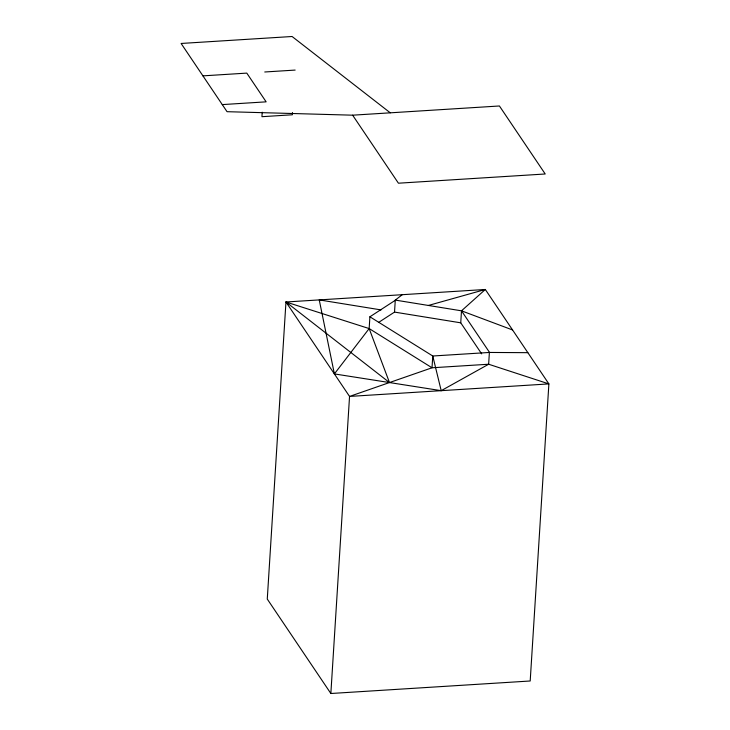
<?xml version="1.0" encoding="UTF-8"?>
<svg xmlns="http://www.w3.org/2000/svg" width="730" height="730" viewBox="0 0 730 730"><rect width="100%" height="100%" fill="white"/><g stroke="black" fill="none" stroke-linecap="round" stroke-linejoin="round"><path stroke-width="1.09" d="M262.216 112.219L261.942 116.691L292.338 114.783L292.474 112.548M395.268 300.313L369.9 316.793L432.762 356.003L432.023 367.783L349.542 396.426L548.887 383.907L488.644 364.233L432.023 367.783L369.161 328.573L285.959 301.992L267.271 599.065L330.854 693.5L530.199 680.99L548.887 383.907L485.313 289.481L285.959 301.992L349.542 396.426L330.854 693.5M285.959 301.992L389.482 382.556L369.161 328.573L369.9 316.793M378.551 322.468L394.529 312.093L395.286 300.094L402.276 294.692M481.672 353.877L460.749 322.824L461.497 310.825L485.313 289.481L428.391 305.459M395.286 300.094L461.497 310.825L489.401 352.225L488.644 364.233L441.203 390.669L334.386 373.915L369.161 328.573M202.922 75.865L246.786 73.109L266.14 101.844L222.267 104.6M264.753 71.987L295.148 70.08M352.636 115.185L499.42 105.978L545.219 173.986L398.434 183.203L352.636 115.185L227.048 111.69L181.113 43.462L292.082 36.5L390.276 112.822M527.863 352.672L489.383 352.453L432.762 356.003L441.203 390.669M381.042 309.912L319.238 299.902L334.386 373.915M394.529 312.093L460.749 322.824M461.497 310.825L512.57 329.96"/></g></svg>
